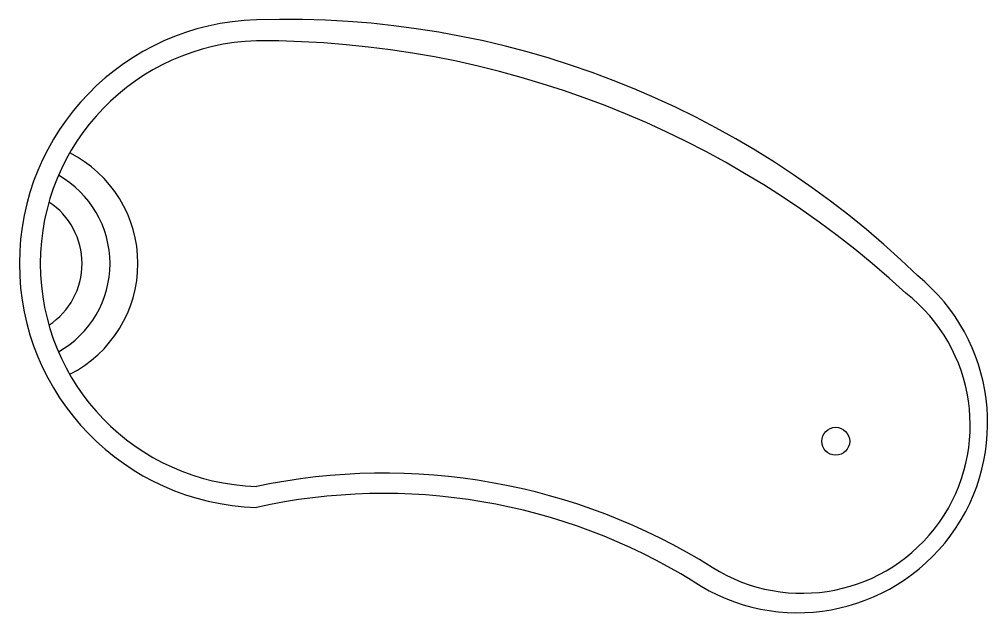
# Model space of a CAD drawing. Extents: x -98 to 302, y -44 to 202.
import ezdxf

# ---------------------------------------------------------------- set-up
doc = ezdxf.new("R2010")
doc.units = 0
doc.header["$MEASUREMENT"] = 0
doc.layers.get('0').update_dxf_attribs({"linetype": 'CONTINUOUS'})

msp = doc.modelspace()

# ---------------------------------------------------------------- linework, layer by layer
msp.add_circle((239.3, 27.34), 5.76)
for centre, radius, start, end in [((2.92, 100.8), 100.84, 91.6606, 268.3394), ((12.41, -171.71), 373.52, 45.7308, 91.9036), ((2.93, 100.8), 92.21, 91.8188, 268.1812), ((1.09, -201.28), 394.24, 47.3291, 90.1586), ((-100.22, 100.8), 51.26, 296.7711, 63.2277), ((-102.42, 100.8), 41.94, 299.5101, 60.5211), ((-102.53, 100.8), 30.53, 303.4315, 56.5415), ((223.57, 34.92), 78.47, 236.5667, 50.8262), ((225.36, 33.96), 69.48, 237.7372, 51.8319), ((52.71, -241.32), 255.45, 57.9507, 101.9089), ((52.53, -237.36), 243.1, 58.2839, 102.4795)]:
    msp.add_arc(centre, radius, start, end)

doc.saveas('drawing.dxf')
